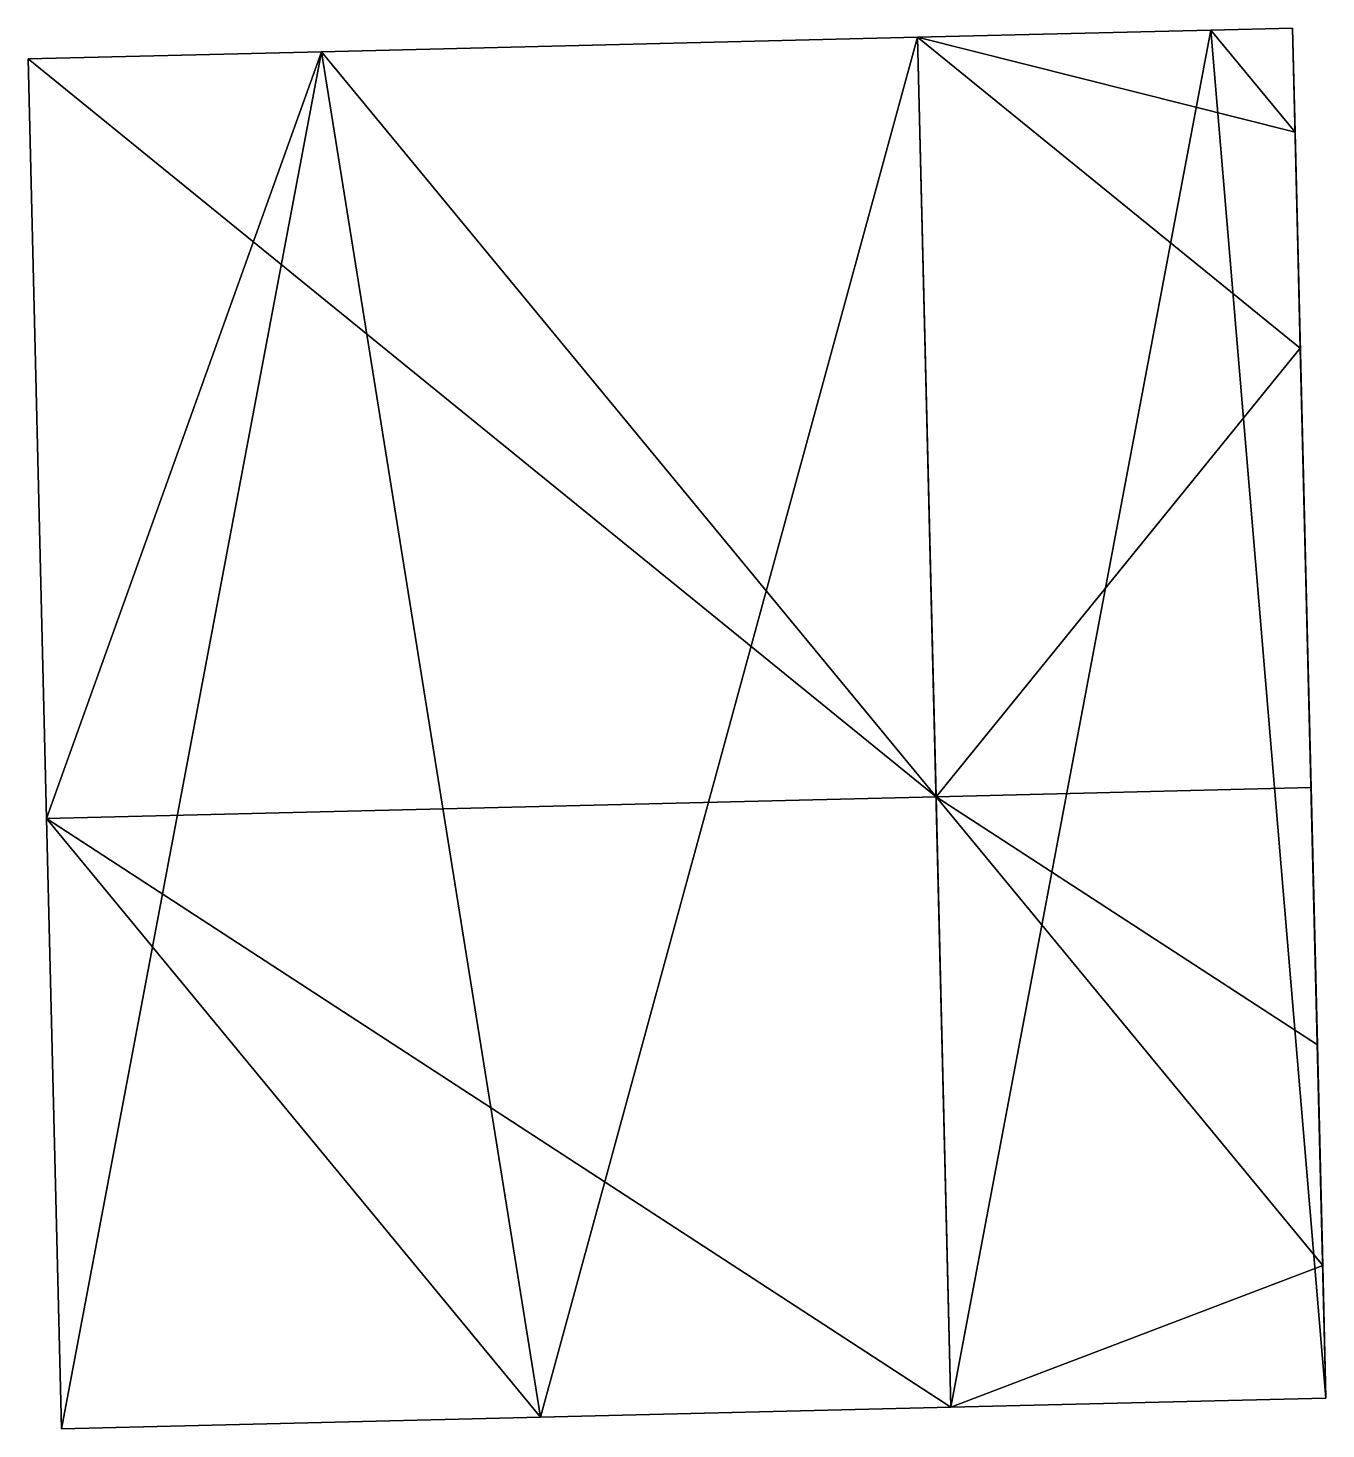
# Model space of a CAD drawing. Extents: x -33.1 to 54.2, y -47 to 47.2.
import ezdxf

# ---------------------------------------------------------------- set-up
doc = ezdxf.new("R2010")
doc.units = 0
doc.header["$MEASUREMENT"] = 0
doc.layers.get('0').update_dxf_attribs({"color": 144, "linetype": 'CONTINUOUS'})
doc.layers.add('GOOGLE_EARTH_TERRAIN', color=36, linetype='CONTINUOUS')

msp = doc.modelspace()

# ---------------------------------------------------------------- linework, layer by layer
for p, q in [((46.432, 47.11, -13.37), (26.703, 46.627, -11.391)), ((26.703, 46.627, -18.445), (46.432, 47.11, -18.445)), ((51.923, 47.244, -14.013), (46.432, 47.11, -13.37)), ((46.432, 47.11, -18.445), (51.923, 47.244, -18.445)), ((46.432, 47.11, -18.445), (46.432, 47.11, -13.37)), ((52.094, 40.249, -11.993), (51.923, 47.244, -14.013)), ((51.923, 47.244, -14.013), (51.923, 47.244, -18.445)), ((51.923, 47.244, -18.445), (52.094, 40.249, -18.445)), ((26.703, 46.627, -11.391), (-13.377, 45.647, -10.721)), ((26.703, 46.627, -18.445), (-13.377, 45.647, -18.445)), ((26.703, 46.627, -18.445), (26.703, 46.627, -11.391)), ((-13.377, 45.647, -10.721), (-33.107, 45.165, -11.71)), ((-33.107, 45.165, -18.445), (-13.377, 45.647, -18.445)), ((-13.377, 45.647, -18.445), (-13.377, 45.647, -10.721)), ((-33.107, 45.165, -18.445), (-31.858, -5.903, -18.445)), ((-33.107, 45.165, -11.71), (-33.107, 45.165, -18.445)), ((-33.107, 45.165, -11.71), (-31.858, -5.903, -0.318)), ((52.094, 40.249, -11.993), (52.094, 40.249, -18.445)), ((52.449, 25.711, -7.987), (52.094, 40.249, -11.993)), ((52.449, 25.711, -18.445), (52.094, 40.249, -18.445)), ((53.172, -3.823, 0.152), (52.449, 25.711, -7.987)), ((52.449, 25.711, -18.445), (53.172, -3.823, -18.445)), ((52.449, 25.711, -18.445), (52.449, 25.711, -7.987)), ((53.595, -21.132, 2.423), (53.172, -3.823, 0.152)), ((53.172, -3.823, -18.445), (53.595, -21.132, -18.445)), ((53.172, -3.823, -18.445), (53.172, -3.823, 0.152)), ((-31.858, -5.903, -0.318), (-31.858, -5.903, -18.445)), ((-31.858, -5.903, -0.318), (-30.854, -46.951, -0.857)), ((-30.854, -46.951, -18.445), (-31.858, -5.903, -18.445)), ((53.958, -35.957, 4.368), (53.595, -21.132, 2.423)), ((53.595, -21.132, 2.423), (53.595, -21.132, -18.445)), ((53.595, -21.132, -18.445), (53.958, -35.957, -18.445)), ((53.958, -35.957, 4.368), (53.958, -35.957, -18.445)), ((54.176, -44.871, 4.836), (53.958, -35.957, 4.368)), ((53.958, -35.957, -18.445), (54.176, -44.871, -18.445)), ((28.956, -45.488, 4.836), (54.176, -44.871, 4.836)), ((54.176, -44.871, -18.445), (28.956, -45.488, -18.445)), ((54.176, -44.871, 4.836), (54.176, -44.871, -18.445)), ((1.363, -46.163, 3.452), (28.956, -45.488, 4.836)), ((1.363, -46.163, -18.445), (28.956, -45.488, -18.445)), ((28.956, -45.488, 4.836), (28.956, -45.488, -18.445)), ((-30.854, -46.951, -0.857), (1.363, -46.163, 3.452)), ((-30.854, -46.951, -18.445), (1.363, -46.163, -18.445)), ((-30.854, -46.951, -0.857), (-30.854, -46.951, -18.445)), ((1.363, -46.163, 3.452), (1.363, -46.163, -18.445))]:
    msp.add_line(p, q)
at = {"layer": 'GOOGLE_EARTH_TERRAIN'}
for p, q in [((52.094, 40.249, -11.993), (46.432, 47.11, -13.37)), ((26.703, 46.627, -11.391), (52.449, 25.711, -7.987)), ((52.094, 40.249, -11.993), (26.703, 46.627, -11.391)), ((27.952, -4.44, 2.682), (26.703, 46.627, -11.391)), ((27.952, -4.44, 2.682), (-13.377, 45.647, -10.721)), ((-33.107, 45.165, -11.71), (27.952, -4.44, 2.682)), ((52.449, 25.711, -7.987), (27.952, -4.44, 2.682)), ((-31.858, -5.903, -0.318), (27.952, -4.44, 2.682)), ((27.952, -4.44, 2.682), (53.172, -3.823, 0.152)), ((53.595, -21.132, 2.423), (27.952, -4.44, 2.682)), ((53.958, -35.957, 4.368), (27.952, -4.44, 2.682)), ((28.956, -45.488, 4.836), (27.952, -4.44, 2.682)), ((1.363, -46.163, 3.452), (-31.858, -5.903, -0.318)), ((28.956, -45.488, 4.836), (-31.858, -5.903, -0.318)), ((53.958, -35.957, 4.368), (28.956, -45.488, 4.836))]:
    msp.add_line(p, q, dxfattribs=at)

# ---------------------------------------------------------------- meshes
mesh = msp.add_polyface()
corners = [(-13.377, 45.647, -18.445), (-31.858, -5.903, -18.445), (-33.107, 45.165, -18.445), (-30.854, -46.951, -18.445), (1.363, -46.163, -18.445), (26.703, 46.627, -18.445), (28.956, -45.488, -18.445), (46.432, 47.11, -18.445), (54.176, -44.871, -18.445), (51.923, 47.244, -18.445), (52.094, 40.249, -18.445), (52.449, 25.711, -18.445), (53.172, -3.823, -18.445), (53.595, -21.132, -18.445), (53.958, -35.957, -18.445)]
mesh.append_faces([[corners[k] for k in face] for face in [(0, 1, 2), (8, 13, 14)]], dxfattribs={"vtx0": -1})
mesh.append_faces([[corners[k] for k in face] for face in [(1, 0, 3), (3, 0, 4), (4, 5, 6), (6, 7, 8)]], dxfattribs={"vtx0": -1, "vtx1": -1})
mesh.append_faces([[corners[k] for k in face] for face in [(4, 0, 5), (6, 5, 7), (8, 7, 9), (8, 9, 10), (8, 10, 11), (8, 11, 12), (8, 12, 13)]], dxfattribs={"vtx0": -1, "vtx2": -1})
mesh = msp.add_polyface()
corners = [(46.432, 47.11, -13.37), (26.703, 46.627, -18.445), (46.432, 47.11, -18.445), (26.703, 46.627, -11.391)]
mesh.append_faces([[corners[k] for k in face] for face in [(0, 1, 2), (1, 0, 3)]], dxfattribs={"vtx0": -1})
mesh = msp.add_polyface()
corners = [(51.923, 47.244, -14.013), (46.432, 47.11, -18.445), (51.923, 47.244, -18.445), (46.432, 47.11, -13.37)]
mesh.append_faces([[corners[k] for k in face] for face in [(0, 1, 2), (1, 0, 3)]], dxfattribs={"vtx0": -1})
mesh = msp.add_polyface()
corners = [(51.923, 47.244, -14.013), (52.094, 40.249, -18.445), (52.094, 40.249, -11.993), (51.923, 47.244, -18.445)]
mesh.append_faces([[corners[k] for k in face] for face in [(0, 1, 2), (1, 0, 3)]], dxfattribs={"vtx0": -1})
mesh = msp.add_polyface()
corners = [(26.703, 46.627, -11.391), (-13.377, 45.647, -18.445), (26.703, 46.627, -18.445), (-13.377, 45.647, -10.721)]
mesh.append_faces([[corners[k] for k in face] for face in [(0, 1, 2), (1, 0, 3)]], dxfattribs={"vtx0": -1})
mesh = msp.add_polyface()
corners = [(-13.377, 45.647, -10.721), (-33.107, 45.165, -18.445), (-13.377, 45.647, -18.445), (-33.107, 45.165, -11.71)]
mesh.append_faces([[corners[k] for k in face] for face in [(0, 1, 2), (1, 0, 3)]], dxfattribs={"vtx0": -1})
mesh = msp.add_polyface()
corners = [(-33.107, 45.165, -18.445), (-31.858, -5.903, -0.318), (-31.858, -5.903, -18.445), (-33.107, 45.165, -11.71)]
mesh.append_faces([[corners[k] for k in face] for face in [(0, 1, 2), (1, 0, 3)]], dxfattribs={"vtx0": -1})
mesh = msp.add_polyface()
corners = [(52.094, 40.249, -11.993), (52.449, 25.711, -18.445), (52.449, 25.711, -7.987), (52.094, 40.249, -18.445)]
mesh.append_faces([[corners[k] for k in face] for face in [(0, 1, 2), (1, 0, 3)]], dxfattribs={"vtx0": -1})
mesh = msp.add_polyface()
corners = [(53.172, -3.823, 0.152), (52.449, 25.711, -18.445), (53.172, -3.823, -18.445), (52.449, 25.711, -7.987)]
mesh.append_faces([[corners[k] for k in face] for face in [(0, 1, 2), (1, 0, 3)]], dxfattribs={"vtx0": -1})
mesh = msp.add_polyface()
corners = [(53.595, -21.132, 2.423), (53.172, -3.823, -18.445), (53.595, -21.132, -18.445), (53.172, -3.823, 0.152)]
mesh.append_faces([[corners[k] for k in face] for face in [(0, 1, 2), (1, 0, 3)]], dxfattribs={"vtx0": -1})
mesh = msp.add_polyface()
corners = [(-31.858, -5.903, -18.445), (-30.854, -46.951, -0.857), (-30.854, -46.951, -18.445), (-31.858, -5.903, -0.318)]
mesh.append_faces([[corners[k] for k in face] for face in [(0, 1, 2), (1, 0, 3)]], dxfattribs={"vtx0": -1})
mesh = msp.add_polyface()
corners = [(53.958, -35.957, 4.368), (53.595, -21.132, -18.445), (53.958, -35.957, -18.445), (53.595, -21.132, 2.423)]
mesh.append_faces([[corners[k] for k in face] for face in [(0, 1, 2), (1, 0, 3)]], dxfattribs={"vtx0": -1})
mesh = msp.add_polyface()
corners = [(53.958, -35.957, 4.368), (54.176, -44.871, -18.445), (54.176, -44.871, 4.836), (53.958, -35.957, -18.445)]
mesh.append_faces([[corners[k] for k in face] for face in [(0, 1, 2), (1, 0, 3)]], dxfattribs={"vtx0": -1})
mesh = msp.add_polyface()
corners = [(28.956, -45.488, 4.836), (54.176, -44.871, -18.445), (28.956, -45.488, -18.445), (54.176, -44.871, 4.836)]
mesh.append_faces([[corners[k] for k in face] for face in [(0, 1, 2), (1, 0, 3)]], dxfattribs={"vtx0": -1})
mesh = msp.add_polyface()
corners = [(1.363, -46.163, 3.452), (28.956, -45.488, -18.445), (1.363, -46.163, -18.445), (28.956, -45.488, 4.836)]
mesh.append_faces([[corners[k] for k in face] for face in [(0, 1, 2), (1, 0, 3)]], dxfattribs={"vtx0": -1})
mesh = msp.add_polyface()
corners = [(-30.854, -46.951, -0.857), (1.363, -46.163, -18.445), (-30.854, -46.951, -18.445), (1.363, -46.163, 3.452)]
mesh.append_faces([[corners[k] for k in face] for face in [(0, 1, 2), (1, 0, 3)]], dxfattribs={"vtx0": -1})
at = {"layer": 'GOOGLE_EARTH_TERRAIN', "color": 253}
mesh = msp.add_polyface(dxfattribs=at)
corners = [(52.094, 40.249, -11.993), (46.432, 47.11, -13.37), (26.703, 46.627, -11.391)]
mesh.append_faces([[corners[k] for k in face] for face in [(0, 1, 2)]], dxfattribs={"color": 253})
mesh = msp.add_polyface(dxfattribs=at)
corners = [(52.094, 40.249, -11.993), (51.923, 47.244, -14.013), (46.432, 47.11, -13.37)]
mesh.append_faces([[corners[k] for k in face] for face in [(0, 1, 2)]], dxfattribs={"color": 253})
mesh = msp.add_polyface(dxfattribs=at)
corners = [(27.952, -4.44, 2.682), (26.703, 46.627, -11.391), (-13.377, 45.647, -10.721)]
mesh.append_faces([[corners[k] for k in face] for face in [(0, 1, 2)]], dxfattribs={"color": 253})
mesh = msp.add_polyface(dxfattribs=at)
corners = [(52.449, 25.711, -7.987), (52.094, 40.249, -11.993), (26.703, 46.627, -11.391)]
mesh.append_faces([[corners[k] for k in face] for face in [(0, 1, 2)]], dxfattribs={"color": 253})
mesh = msp.add_polyface(dxfattribs=at)
corners = [(52.449, 25.711, -7.987), (26.703, 46.627, -11.391), (27.952, -4.44, 2.682)]
mesh.append_faces([[corners[k] for k in face] for face in [(0, 1, 2)]], dxfattribs={"color": 253})
mesh = msp.add_polyface(dxfattribs=at)
corners = [(27.952, -4.44, 2.682), (-13.377, 45.647, -10.721), (-33.107, 45.165, -11.71)]
mesh.append_faces([[corners[k] for k in face] for face in [(0, 1, 2)]], dxfattribs={"color": 253})
mesh = msp.add_polyface(dxfattribs=at)
corners = [(27.952, -4.44, 2.682), (-33.107, 45.165, -11.71), (-31.858, -5.903, -0.318)]
mesh.append_faces([[corners[k] for k in face] for face in [(0, 1, 2)]], dxfattribs={"color": 253})
mesh = msp.add_polyface(dxfattribs=at)
corners = [(53.172, -3.823, 0.152), (52.449, 25.711, -7.987), (27.952, -4.44, 2.682)]
mesh.append_faces([[corners[k] for k in face] for face in [(0, 1, 2)]], dxfattribs={"color": 253})
mesh = msp.add_polyface(dxfattribs=at)
corners = [(28.956, -45.488, 4.836), (27.952, -4.44, 2.682), (-31.858, -5.903, -0.318)]
mesh.append_faces([[corners[k] for k in face] for face in [(0, 1, 2)]], dxfattribs={"color": 253})
mesh = msp.add_polyface(dxfattribs=at)
corners = [(53.595, -21.132, 2.423), (53.172, -3.823, 0.152), (27.952, -4.44, 2.682)]
mesh.append_faces([[corners[k] for k in face] for face in [(0, 1, 2)]], dxfattribs={"color": 253})
mesh = msp.add_polyface(dxfattribs=at)
corners = [(53.958, -35.957, 4.368), (27.952, -4.44, 2.682), (28.956, -45.488, 4.836)]
mesh.append_faces([[corners[k] for k in face] for face in [(0, 1, 2)]], dxfattribs={"color": 253})
mesh = msp.add_polyface(dxfattribs=at)
corners = [(53.958, -35.957, 4.368), (53.595, -21.132, 2.423), (27.952, -4.44, 2.682)]
mesh.append_faces([[corners[k] for k in face] for face in [(0, 1, 2)]], dxfattribs={"color": 253})
mesh = msp.add_polyface(dxfattribs=at)
corners = [(1.363, -46.163, 3.452), (-31.858, -5.903, -0.318), (-30.854, -46.951, -0.857)]
mesh.append_faces([[corners[k] for k in face] for face in [(0, 1, 2)]], dxfattribs={"color": 253})
mesh = msp.add_polyface(dxfattribs=at)
corners = [(28.956, -45.488, 4.836), (-31.858, -5.903, -0.318), (1.363, -46.163, 3.452)]
mesh.append_faces([[corners[k] for k in face] for face in [(0, 1, 2)]], dxfattribs={"color": 253})
mesh = msp.add_polyface(dxfattribs=at)
corners = [(54.176, -44.871, 4.836), (53.958, -35.957, 4.368), (28.956, -45.488, 4.836)]
mesh.append_faces([[corners[k] for k in face] for face in [(0, 1, 2)]], dxfattribs={"color": 253})

doc.saveas('drawing.dxf')
